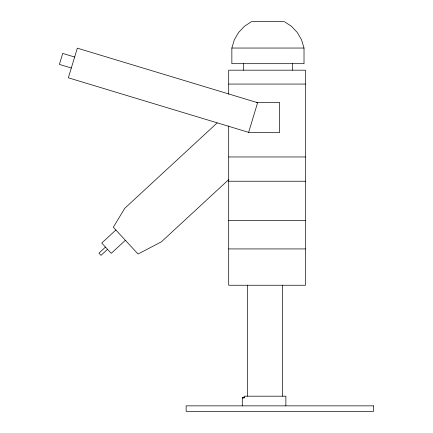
<?xml version="1.0" encoding="UTF-8"?>
<svg xmlns="http://www.w3.org/2000/svg" width="433" height="433" viewBox="0 0 433 433"><rect width="100%" height="100%" fill="white"/><g stroke="black" fill="none" stroke-linecap="round" stroke-linejoin="round"><path stroke-width="0.65" d="M284.378 21.65L291.49 26.326L297.325 32.518L301.579 39.885L304.015 48.041L304.015 63.689L231.855 63.689L231.855 48.041L234.291 39.885L238.54 32.518L244.38 26.326L251.486 21.65L283.804 21.65M257.684 102.464L248.569 132.579L279.599 132.579L279.599 102.464L256.379 102.464M217.079 122.983L124.791 208.278L113.311 227.244L138.062 254.025L161.347 241.863L228.83 179.495M115.871 230.01L101.755 243.054L111.259 253.332L125.37 240.288M105.479 247.081L98.941 253.121L101.003 255.351L107.536 249.305M231.855 48.041L304.015 48.041M228.7 84.062L305.417 84.062M228.7 156.963L305.417 156.963M228.7 181.232L305.417 181.232M228.7 220.576L305.417 220.576M228.7 248.926L305.417 248.926M244.629 397.537L242.28 397.537L242.28 405.856M242.28 397.965L244.163 397.965L244.163 396.19L285.867 396.19L285.867 405.856M257.608 102.697L77.323 48.155L68.354 77.805L248.639 132.346M74.638 57.026L62.725 53.421L59.402 64.414L71.315 68.019M292.41 63.689L292.41 70.184M282.608 285.163L282.608 396.19M247.422 285.163L247.422 396.19M243.46 63.689L243.46 70.184M228.7 94.188L228.7 70.184L305.417 70.184L305.417 285.25L228.7 285.25L228.7 125.911M373.598 405.856L186.141 405.856L186.141 411.35L373.598 411.35L373.598 405.856"/></g></svg>
